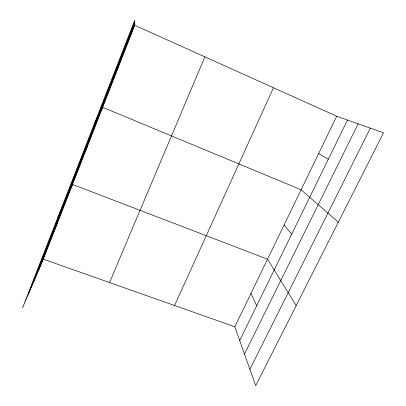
<?xml version="1.0" encoding="UTF-8"?>
<svg xmlns="http://www.w3.org/2000/svg" width="406" height="406" viewBox="0 0 406 406"><rect width="100%" height="100%" fill="white"/><g stroke="black" fill="none" stroke-linecap="round" stroke-linejoin="round"><path stroke-width="0.61" d="M28.334 294.294L134.741 21.726M33.759 281.602L134.751 23.03M38.524 270.457L134.762 24.162M43.335 259.195L134.772 25.294L134.726 20.3L22.482 307.992L43.335 259.195L234.825 326.779L255.694 385.7L383.518 132.792L336.696 116.228L134.772 25.294M109.534 282.561L204.878 56.865M53.602 231.872L57.723 222.392M57.809 217.449L72.557 184.451L267.524 259.195L296.197 305.561M174.57 305.515L273.441 87.742M84.778 152.083L87.397 146.485M234.825 326.779L336.696 116.228M239.697 340.538L347.47 120.039M244.488 354.057L358.153 123.82M249.903 369.343L370.343 128.134M94.781 122.678L102.698 107.336L301.115 189.769L338.32 222.219M117.547 68.223L118.481 66.96M318.644 153.534L328.307 159.248M284.078 224.975L291.691 234.166M250.944 293.467L256.683 305.784"/></g></svg>
